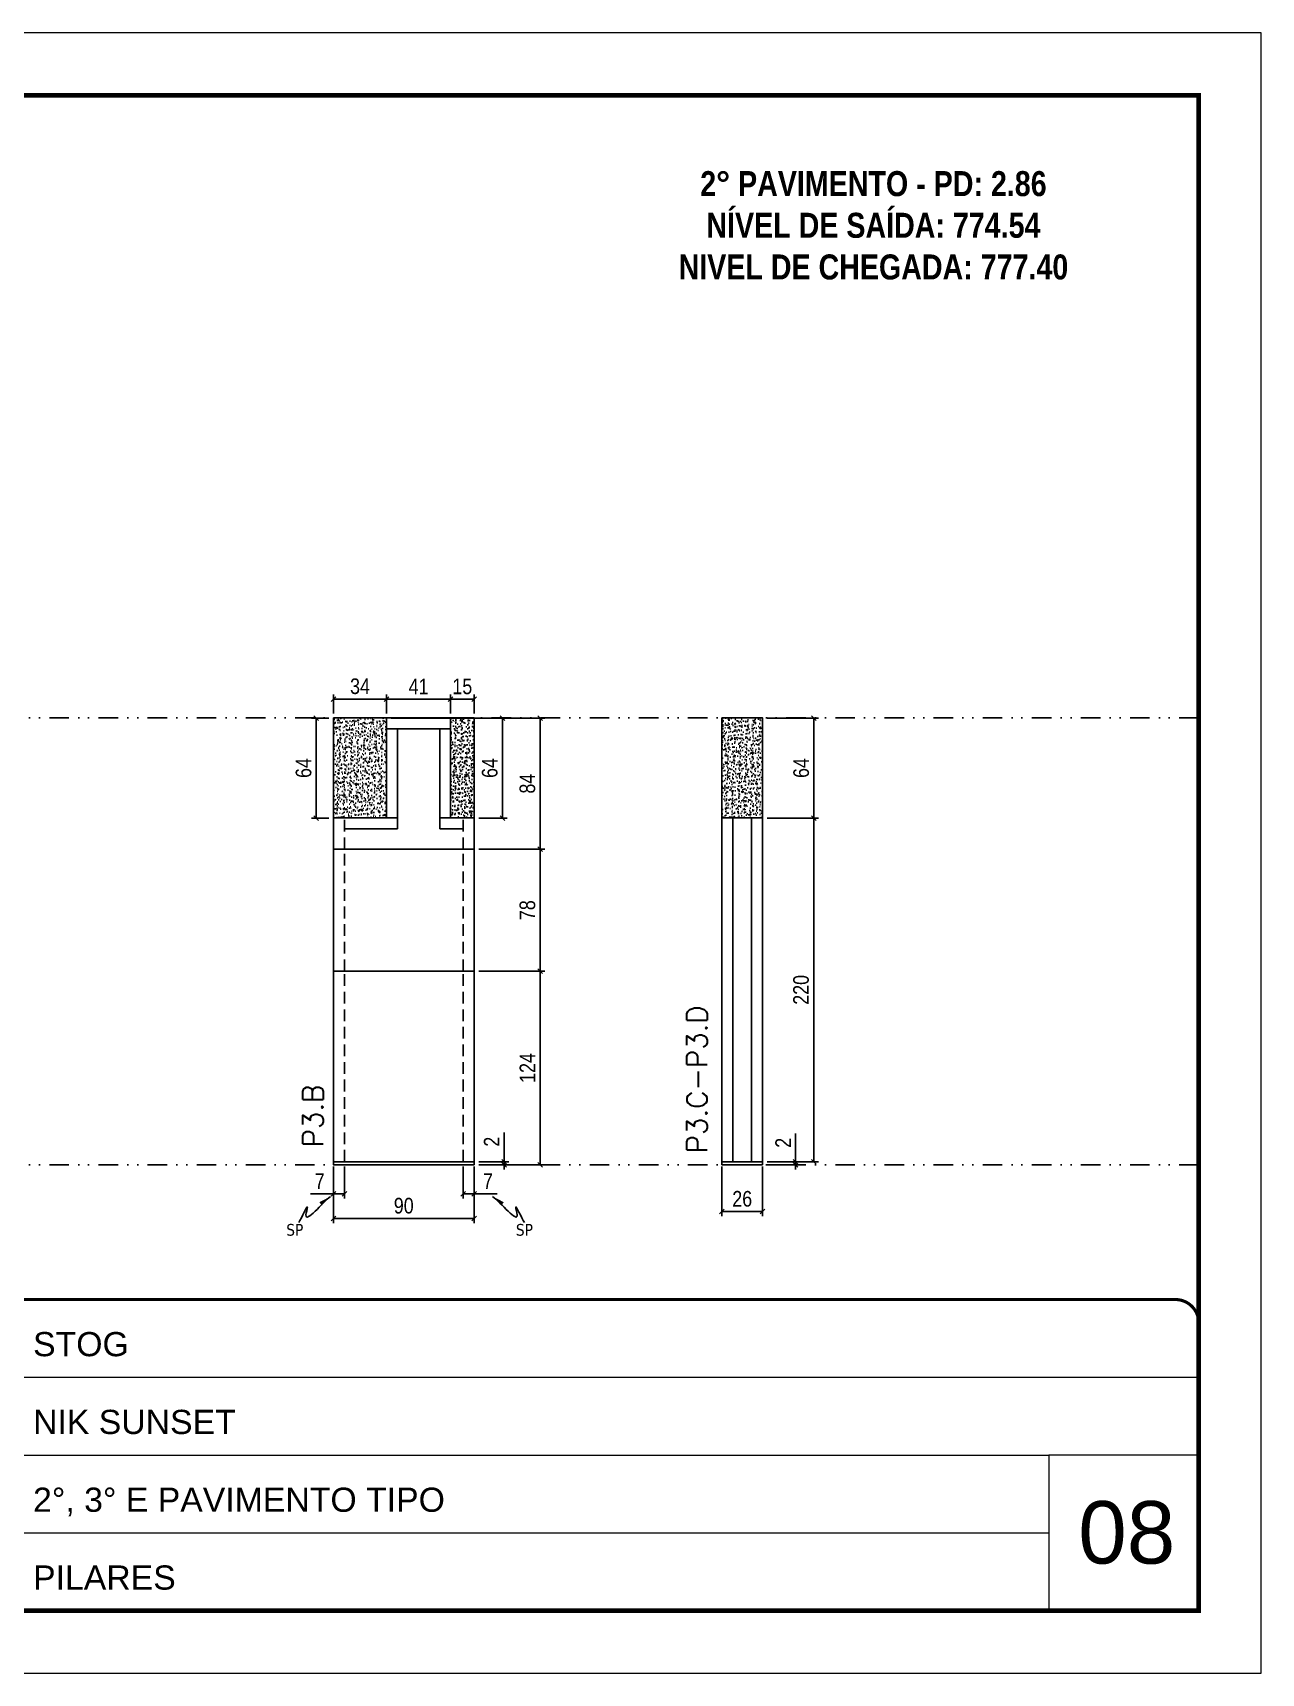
# Model space of a CAD drawing. Extents: x 808 to 7089, y -98 to 17032.
# Drawn here: x 6275 to 7062, y 14834 to 15884 of the extents above; entities that cross this region are included whole.
import ezdxf

# ---------------------------------------------------------------- set-up
doc = ezdxf.new("R2010")
doc.units = 0
for name, pattern in [('CONTINUO', [0]), ('DASHED', [0.75, 0.5, -0.25]), ('DIVIDE2', [0.625, 0.25, -0.125, 0, -0.125, 0, -0.125]), ('HIDDEN', [0.375, 0.25, -0.125])]:
    doc.linetypes.add(name, pattern=pattern)
for name, color, linetype, lineweight in [('CARIMBO', 255, 'Continuous', 9), ('Folhas', 255, 'Continuous', 9), ('SARRAFO DE PRESSAO', 251, 'DASHED', 9), ('Texto Seção', 7, 'Continuous', 15)]:
    doc.layers.add(name, color=color, linetype=linetype, lineweight=lineweight)
for name, color, linetype in [('COTA', 241, 'Continuous'), ('NOMENCLATURA', 7, 'Continuous'), ('Nível', 160, 'Continuous'), ('Painéis', 200, 'Continuous'), ('SARR_2.2x7', 40, 'Continuous'), ('Sarrafo de Pressão', 42, 'HIDDEN'), ('texto', 7, 'Continuous')]:
    doc.layers.add(name, color=color, linetype=linetype)
doc.styles.add('ARIAL', font='arial.ttf')
doc.styles.add('COTA TECNICA', font='techl___.ttf', dxfattribs={"height": 10})
doc.styles.add('COTA TECNICA-50', font='techl___.ttf', dxfattribs={"height": 10})
doc.styles.add('REGUA-120', font='ROMANS.shx', dxfattribs={"height": 15})
doc.styles.add('ROMANC', font='techb___.ttf', dxfattribs={"height": 2.5})
doc.styles.get("Standard").update_dxf_attribs({"font": 'arial.ttf'})
doc.dimstyles.new('COTA PAINEL-50', dxfattribs={"dimtxt": 10, "dimasz": 3, "dimexe": 3, "dimexo": 3, "dimgap": 3, "dimtad": 1, "dimdec": 1, "dimzin": 12, "dimdsep": 46, "dimtxsty": 'COTA TECNICA-50', "dimblk1": 'OBLIQUE', "dimblk2": 'OBLIQUE', "dimsah": 1, "dimcen": 0.9, "dimclrd": 4, "dimclre": 4, "dimclrt": 240, "dimadec": 1, "dimazin": 3, "dimtfac": 1, "dimtdec": 1, "dimtmove": 0, "dimatfit": 3, "dimfxl": 1, "dimtolj": 1, "dimtzin": 12, "dimarcsym": 0})
doc.dimstyles.new('PAINEL', dxfattribs={"dimtxt": 10, "dimasz": 3, "dimexe": 3, "dimexo": 3, "dimgap": 3, "dimtad": 1, "dimdec": 1, "dimzin": 12, "dimdsep": 46, "dimtxsty": 'COTA TECNICA', "dimblk1": 'OBLIQUE', "dimblk2": 'OBLIQUE', "dimsah": 1, "dimcen": 0.9, "dimclrd": 4, "dimclre": 4, "dimclrt": 240, "dimadec": 1, "dimazin": 3, "dimtfac": 1, "dimtdec": 1, "dimtmove": 0, "dimatfit": 3, "dimfxl": 1, "dimtolj": 1, "dimtzin": 12, "dimarcsym": 0})
doc.dimstyles.get("Standard").update_dxf_attribs({"dimtxt": 0.18, "dimasz": 0.18, "dimexe": 0.18, "dimexo": 0.0625, "dimgap": 0.09, "dimtad": 0, "dimtih": 1, "dimtoh": 1, "dimdec": 4, "dimzin": 0, "dimdsep": 46, "dimtxsty": 'Standard', "dimcen": 0.09, "dimadec": 0, "dimazin": 0, "dimtfac": 1, "dimtdec": 4, "dimtofl": 0, "dimtmove": 0, "dimatfit": 3, "dimfxl": 1, "dimtolj": 1, "dimtzin": 0, "dimarcsym": 0})

# ---------------------------------------------------------------- blocks, each defined once
blk = doc.blocks.new('9999999999')
at = {"color": 30, "linetype": 'CONTINUO'}
for p, q in [((98564.6, 34379.6), (99584, 34379.6)), ((98564.6, 34329.8), (99488, 34329.8)), ((99584, 34329.8), (99488, 34329.8)), ((99488, 34329.8), (99488, 34230.2)), ((98564.6, 34280), (99488, 34280))]:
    blk.add_line(p, q, dxfattribs=at)
at = {"color": 30, "linetype": 'CONTINUO', "const_width": 2}
blk.add_lwpolyline([(99584, 34230.2), (99584, 34414.4, 0.414214), (99569, 34429.4), (98229, 34429.4, 0.414214), (98214, 34414.4), (98214, 34245.2, 0.414214), (98229, 34230.2), (99584, 34230.2)], format="xyb", dxfattribs=at)
at = {"layer": 'Folhas'}
blk.add_lwpolyline([(98139, 34190.2), (99624, 34190.2), (99624, 35240.2), (98139, 35240.2)], close=True, dxfattribs=at)
at = {"layer": 'Folhas', "color": 30, "const_width": 3}
blk.add_lwpolyline([(98214, 34230.2), (99584, 34230.2), (99584, 35200.2), (98214, 35200.2)], close=True, dxfattribs=at)
at = {"color": 7, "linetype": 'Continuous', "ltscale": 5, "style": 'ARIAL'}
for s, height, p in [('STOG', 15.48, (98837.7, 34393.1)), ('NIK SUNSET', 15.48, (98837.7, 34343.3)), ('2°, 3° E PAVIMENTO TIPO', 15.483, (98837.7, 34293.5)), ('PILARES', 15.48, (98837.7, 34243.7))]:
    blk.add_text(s, height=height, dxfattribs=at).set_placement(p)
blk = doc.blocks.new('_Oblique')
at = {"color": 0, "linetype": 'ByBlock', "lineweight": -2}
blk.add_line((-0.5, -0.5), (0.5, 0.5), dxfattribs=at)
blk = doc.blocks.new('*D1462')
at = {"layer": 'COTA', "color": 4, "lineweight": -2, "transparency": 16777216}
for p, q in [((6716.4, 15158.3), (6716.4, 15126.4)), ((6742.4, 15158.3), (6742.4, 15126.4)), ((6716.4, 15129.4), (6742.4, 15129.4))]:
    blk.add_line(p, q, dxfattribs=at)
at = {"layer": 'Defpoints', "color": 0, "transparency": 16777216}
for p in [(6716.4, 15161.3), (6742.4, 15161.3), (6742.4, 15129.4)]:
    blk.add_point(p, dxfattribs=at)
at = {"layer": 'COTA', "color": 4, "lineweight": -2, "transparency": 16777216, "xscale": 3, "yscale": 3, "zscale": 3, "rotation": 180}
blk.add_blockref('_Oblique', (6716.4, 15129.4), dxfattribs=at)
at = {"layer": 'COTA', "color": 4, "lineweight": -2, "transparency": 16777216, "xscale": 3, "yscale": 3, "zscale": 3}
blk.add_blockref('_Oblique', (6742.4, 15129.4), dxfattribs=at)
at = {"layer": 'COTA', "color": 240, "transparency": 16777216, "insert": (6729.4, 15137.5), "char_height": 10, "attachment_point": 5, "style": 'COTA TECNICA'}
blk.add_mtext('\\A1;26', dxfattribs=at)
blk = doc.blocks.new('*D1463')
at = {"layer": 'COTA', "color": 4, "lineweight": -2, "transparency": 16777216}
for p, q in [((6745.4, 15381.3), (6778.2, 15381.3)), ((6775.2, 15161.3), (6775.2, 15381.3)), ((6745.4, 15161.3), (6778.2, 15161.3))]:
    blk.add_line(p, q, dxfattribs=at)
at = {"layer": 'Defpoints', "color": 0, "transparency": 16777216}
for p in [(6742.4, 15381.3), (6775.2, 15381.3), (6742.4, 15161.3)]:
    blk.add_point(p, dxfattribs=at)
at = {"layer": 'COTA', "color": 4, "lineweight": -2, "transparency": 16777216, "xscale": 3, "yscale": 3, "zscale": 3}
for p, rotation in [((6775.2, 15381.3), 90), ((6775.2, 15161.3), 270)]:
    blk.add_blockref('_Oblique', p, dxfattribs=dict(at, rotation=rotation))
at = {"layer": 'COTA', "color": 240, "transparency": 16777216, "insert": (6767.1, 15271.3), "char_height": 10, "attachment_point": 5, "rotation": 90, "style": 'COTA TECNICA'}
blk.add_mtext('\\A1;220', dxfattribs=at)
blk = doc.blocks.new('*D1464')
at = {"layer": 'COTA', "color": 4, "lineweight": -2, "transparency": 16777216}
for p, q in [((6763.6, 15161.3), (6763.6, 15179.4)), ((6745.4, 15161.3), (6766.6, 15161.3)), ((6745.4, 15159.3), (6766.6, 15159.3)), ((6763.6, 15159.3), (6763.6, 15161.3)), ((6763.6, 15159.3), (6763.6, 15156.3))]:
    blk.add_line(p, q, dxfattribs=at)
at = {"layer": 'Defpoints', "color": 0, "transparency": 16777216}
for p in [(6742.4, 15161.3), (6742.4, 15159.3), (6763.6, 15161.3)]:
    blk.add_point(p, dxfattribs=at)
at = {"layer": 'COTA', "color": 4, "lineweight": -2, "transparency": 16777216, "xscale": 3, "yscale": 3, "zscale": 3}
for p, rotation in [((6763.6, 15161.3), 270), ((6763.6, 15159.3), 90)]:
    blk.add_blockref('_Oblique', p, dxfattribs=dict(at, rotation=rotation))
at = {"layer": 'COTA', "color": 240, "transparency": 16777216, "insert": (6755.6, 15173.4), "char_height": 10, "attachment_point": 5, "rotation": 90, "style": 'COTA TECNICA-50'}
blk.add_mtext('\\A1;2', dxfattribs=at)
blk = doc.blocks.new('*D2008')
at = {"layer": 'COTA', "color": 4, "linetype": 'ByBlock', "lineweight": -2, "transparency": 16777216}
for p, q in [((6745.4, 15445.3), (6778.3, 15445.3)), ((6775.3, 15445.3), (6775.3, 15381.3)), ((6745.4, 15381.3), (6778.3, 15381.3))]:
    blk.add_line(p, q, dxfattribs=at)
at = {"layer": 'Defpoints', "color": 0, "linetype": 'ByBlock', "transparency": 16777216}
for p in [(6742.4, 15445.3), (6742.4, 15381.3), (6775.3, 15381.3)]:
    blk.add_point(p, dxfattribs=at)
at = {"layer": 'COTA', "color": 4, "linetype": 'ByBlock', "lineweight": -2, "transparency": 16777216, "xscale": 3, "yscale": 3, "zscale": 3}
for p, rotation in [((6775.3, 15445.3), 90), ((6775.3, 15381.3), 270)]:
    blk.add_blockref('_Oblique', p, dxfattribs=dict(at, rotation=rotation))
at = {"layer": 'COTA', "color": 240, "linetype": 'ByBlock', "transparency": 16777216, "insert": (6767.2, 15413.3), "char_height": 10, "attachment_point": 5, "rotation": 90, "style": 'COTA TECNICA'}
blk.add_mtext('\\A1;64', dxfattribs=at)
blk = doc.blocks.new('*D1377')
at = {"layer": 'COTA', "color": 4, "lineweight": -2, "transparency": 16777216}
for p, q in [((6467.7, 15158.3), (6467.7, 15122)), ((6557.7, 15158.3), (6557.7, 15122)), ((6467.7, 15125), (6557.7, 15125))]:
    blk.add_line(p, q, dxfattribs=at)
at = {"layer": 'Defpoints', "color": 0, "transparency": 16777216}
for p in [(6467.7, 15161.3), (6557.7, 15161.3), (6557.7, 15125)]:
    blk.add_point(p, dxfattribs=at)
at = {"layer": 'COTA', "color": 4, "lineweight": -2, "transparency": 16777216, "xscale": 3, "yscale": 3, "zscale": 3, "rotation": 180}
blk.add_blockref('_Oblique', (6467.7, 15125), dxfattribs=at)
at = {"layer": 'COTA', "color": 4, "lineweight": -2, "transparency": 16777216, "xscale": 3, "yscale": 3, "zscale": 3}
blk.add_blockref('_Oblique', (6557.7, 15125), dxfattribs=at)
at = {"layer": 'COTA', "color": 240, "transparency": 16777216, "insert": (6512.7, 15133.1), "char_height": 10, "attachment_point": 5, "style": 'COTA TECNICA'}
blk.add_mtext('\\A1;90', dxfattribs=at)
blk = doc.blocks.new('*D1378')
at = {"layer": 'COTA', "color": 4, "lineweight": -2, "transparency": 16777216}
for p, q in [((6550.7, 15158.3), (6550.7, 15137.8)), ((6557.7, 15156.3), (6557.7, 15137.8)), ((6550.7, 15140.8), (6557.7, 15140.8)), ((6557.7, 15140.8), (6572.5, 15140.8))]:
    blk.add_line(p, q, dxfattribs=at)
at = {"layer": 'Defpoints', "color": 0, "transparency": 16777216}
for p in [(6550.7, 15161.3), (6557.7, 15159.3), (6557.7, 15140.8)]:
    blk.add_point(p, dxfattribs=at)
at = {"layer": 'COTA', "color": 4, "lineweight": -2, "transparency": 16777216, "xscale": 3, "yscale": 3, "zscale": 3, "rotation": 180}
blk.add_blockref('_Oblique', (6550.7, 15140.8), dxfattribs=at)
at = {"layer": 'COTA', "color": 4, "lineweight": -2, "transparency": 16777216, "xscale": 3, "yscale": 3, "zscale": 3}
blk.add_blockref('_Oblique', (6557.7, 15140.8), dxfattribs=at)
at = {"layer": 'COTA', "color": 240, "transparency": 16777216, "insert": (6566.6, 15148.9), "char_height": 10, "attachment_point": 5, "style": 'COTA TECNICA-50'}
blk.add_mtext('\\A1;7', dxfattribs=at)
blk = doc.blocks.new('*D1379')
at = {"layer": 'COTA', "color": 4, "lineweight": -2, "transparency": 16777216}
for p, q in [((6467.7, 15156.3), (6467.7, 15137.8)), ((6474.7, 15158.3), (6474.7, 15137.8)), ((6467.7, 15140.8), (6453, 15140.8)), ((6474.7, 15140.8), (6467.7, 15140.8))]:
    blk.add_line(p, q, dxfattribs=at)
at = {"layer": 'Defpoints', "color": 0, "transparency": 16777216}
for p in [(6467.7, 15159.3), (6474.7, 15161.3), (6467.7, 15140.8)]:
    blk.add_point(p, dxfattribs=at)
at = {"layer": 'COTA', "color": 4, "lineweight": -2, "transparency": 16777216, "xscale": 3, "yscale": 3, "zscale": 3, "rotation": 180}
blk.add_blockref('_Oblique', (6467.7, 15140.8), dxfattribs=at)
at = {"layer": 'COTA', "color": 4, "lineweight": -2, "transparency": 16777216, "xscale": 3, "yscale": 3, "zscale": 3}
blk.add_blockref('_Oblique', (6474.7, 15140.8), dxfattribs=at)
at = {"layer": 'COTA', "color": 240, "transparency": 16777216, "insert": (6458.9, 15148.9), "char_height": 10, "attachment_point": 5, "style": 'COTA TECNICA-50'}
blk.add_mtext('\\A1;7', dxfattribs=at)
blk = doc.blocks.new('*D1380')
at = {"layer": 'COTA', "color": 4, "linetype": 'ByBlock', "lineweight": -2, "transparency": 16777216}
for p, q in [((6560.7, 15283.3), (6603, 15283.3)), ((6600, 15159.3), (6600, 15283.3)), ((6560.7, 15159.3), (6603, 15159.3))]:
    blk.add_line(p, q, dxfattribs=at)
at = {"layer": 'Defpoints', "color": 0, "linetype": 'ByBlock', "transparency": 16777216}
for p in [(6557.7, 15283.3), (6600, 15283.3), (6557.7, 15159.3)]:
    blk.add_point(p, dxfattribs=at)
at = {"layer": 'COTA', "color": 4, "linetype": 'ByBlock', "lineweight": -2, "transparency": 16777216, "xscale": 3, "yscale": 3, "zscale": 3}
for p, rotation in [((6600, 15283.3), 90), ((6600, 15159.3), 270)]:
    blk.add_blockref('_Oblique', p, dxfattribs=dict(at, rotation=rotation))
at = {"layer": 'COTA', "color": 240, "linetype": 'ByBlock', "transparency": 16777216, "insert": (6591.9, 15221.3), "char_height": 10, "attachment_point": 5, "rotation": 90, "style": 'COTA TECNICA'}
blk.add_mtext('\\A1;124', dxfattribs=at)
blk = doc.blocks.new('*D1381')
at = {"layer": 'COTA', "color": 4, "lineweight": -2, "transparency": 16777216}
for p, q in [((6577, 15161.3), (6577, 15180.1)), ((6560.7, 15161.3), (6580, 15161.3)), ((6560.7, 15159.3), (6580, 15159.3)), ((6577, 15159.3), (6577, 15161.3)), ((6577, 15159.3), (6577, 15156.3))]:
    blk.add_line(p, q, dxfattribs=at)
at = {"layer": 'Defpoints', "color": 0, "transparency": 16777216}
for p in [(6557.7, 15161.3), (6557.7, 15159.3), (6577, 15159.3)]:
    blk.add_point(p, dxfattribs=at)
at = {"layer": 'COTA', "color": 4, "lineweight": -2, "transparency": 16777216, "xscale": 3, "yscale": 3, "zscale": 3}
for p, rotation in [((6577, 15161.3), 270), ((6577, 15159.3), 90)]:
    blk.add_blockref('_Oblique', p, dxfattribs=dict(at, rotation=rotation))
at = {"layer": 'COTA', "color": 240, "transparency": 16777216, "insert": (6569, 15174.1), "char_height": 10, "attachment_point": 5, "rotation": 90, "style": 'COTA TECNICA-50'}
blk.add_mtext('\\A1;2', dxfattribs=at)
blk = doc.blocks.new('*D1382')
at = {"layer": 'COTA', "color": 4, "linetype": 'ByBlock', "lineweight": -2, "transparency": 16777216}
for p, q in [((6560.7, 15283.3), (6603, 15283.3)), ((6600, 15159.3), (6600, 15283.3)), ((6560.7, 15159.3), (6603, 15159.3))]:
    blk.add_line(p, q, dxfattribs=at)
at = {"layer": 'Defpoints', "color": 0, "linetype": 'ByBlock', "transparency": 16777216}
for p in [(6557.7, 15283.3), (6600, 15283.3), (6557.7, 15159.3)]:
    blk.add_point(p, dxfattribs=at)
at = {"layer": 'COTA', "color": 4, "linetype": 'ByBlock', "lineweight": -2, "transparency": 16777216, "xscale": 3, "yscale": 3, "zscale": 3}
for p, rotation in [((6600, 15283.3), 90), ((6600, 15159.3), 270)]:
    blk.add_blockref('_Oblique', p, dxfattribs=dict(at, rotation=rotation))
at = {"layer": 'COTA', "color": 240, "linetype": 'ByBlock', "transparency": 16777216, "insert": (6591.9, 15221.3), "char_height": 10, "attachment_point": 5, "rotation": 90, "style": 'COTA TECNICA'}
blk.add_mtext('\\A1;124', dxfattribs=at)
blk = doc.blocks.new('*D1383')
at = {"layer": 'COTA', "color": 4, "lineweight": -2, "transparency": 16777216}
for p, q in [((6467.7, 15448.3), (6467.7, 15460.4)), ((6501.7, 15457.4), (6467.7, 15457.4)), ((6501.7, 15448.3), (6501.7, 15460.4))]:
    blk.add_line(p, q, dxfattribs=at)
at = {"layer": 'Defpoints', "color": 0, "transparency": 16777216}
for p in [(6467.7, 15457.4), (6467.7, 15445.3), (6501.7, 15445.3)]:
    blk.add_point(p, dxfattribs=at)
at = {"layer": 'COTA', "color": 4, "lineweight": -2, "transparency": 16777216, "xscale": 3, "yscale": 3, "zscale": 3, "rotation": 180}
blk.add_blockref('_Oblique', (6467.7, 15457.4), dxfattribs=at)
at = {"layer": 'COTA', "color": 4, "lineweight": -2, "transparency": 16777216, "xscale": 3, "yscale": 3, "zscale": 3}
blk.add_blockref('_Oblique', (6501.7, 15457.4), dxfattribs=at)
at = {"layer": 'COTA', "color": 240, "transparency": 16777216, "insert": (6484.7, 15465.6), "char_height": 10, "attachment_point": 5, "style": 'COTA TECNICA-50'}
blk.add_mtext('\\A1;34', dxfattribs=at)
blk = doc.blocks.new('*D1384')
at = {"layer": 'COTA', "color": 4, "lineweight": -2, "transparency": 16777216}
for p, q in [((6526.7, 15445.3), (6603, 15445.3)), ((6600, 15445.3), (6600, 15361.3)), ((6560.7, 15361.3), (6603, 15361.3))]:
    blk.add_line(p, q, dxfattribs=at)
at = {"layer": 'Defpoints', "color": 0, "transparency": 16777216}
for p in [(6523.7, 15445.3), (6557.7, 15361.3), (6600, 15361.3)]:
    blk.add_point(p, dxfattribs=at)
at = {"layer": 'COTA', "color": 4, "lineweight": -2, "transparency": 16777216, "xscale": 3, "yscale": 3, "zscale": 3}
for p, rotation in [((6600, 15445.3), 90), ((6600, 15361.3), 270)]:
    blk.add_blockref('_Oblique', p, dxfattribs=dict(at, rotation=rotation))
at = {"layer": 'COTA', "color": 240, "transparency": 16777216, "insert": (6591.9, 15403.3), "char_height": 10, "attachment_point": 5, "rotation": 90, "style": 'COTA TECNICA'}
blk.add_mtext('\\A1;84', dxfattribs=at)
blk = doc.blocks.new('*D2009')
at = {"layer": 'COTA', "color": 4, "lineweight": -2, "transparency": 16777216}
for p, q in [((6560.7, 15361.3), (6603, 15361.3)), ((6600, 15361.3), (6600, 15283.3)), ((6560.7, 15283.3), (6603, 15283.3))]:
    blk.add_line(p, q, dxfattribs=at)
at = {"layer": 'Defpoints', "color": 0, "transparency": 16777216}
for p in [(6557.7, 15361.3), (6557.7, 15283.3), (6600, 15283.3)]:
    blk.add_point(p, dxfattribs=at)
at = {"layer": 'COTA', "color": 4, "lineweight": -2, "transparency": 16777216, "xscale": 3, "yscale": 3, "zscale": 3}
for p, rotation in [((6600, 15361.3), 90), ((6600, 15283.3), 270)]:
    blk.add_blockref('_Oblique', p, dxfattribs=dict(at, rotation=rotation))
at = {"layer": 'COTA', "color": 240, "transparency": 16777216, "insert": (6591.9, 15322.3), "char_height": 10, "attachment_point": 5, "rotation": 90, "style": 'COTA TECNICA'}
blk.add_mtext('\\A1;78', dxfattribs=at)
blk = doc.blocks.new('*D2010')
at = {"layer": 'COTA', "color": 4, "lineweight": -2, "transparency": 16777216}
for p, q in [((6504.7, 15445.3), (6578.9, 15445.3)), ((6575.9, 15445.3), (6575.9, 15381.3)), ((6560.7, 15381.3), (6578.9, 15381.3))]:
    blk.add_line(p, q, dxfattribs=at)
at = {"layer": 'Defpoints', "color": 0, "transparency": 16777216}
for p in [(6501.7, 15445.3), (6557.7, 15381.3), (6575.9, 15381.3)]:
    blk.add_point(p, dxfattribs=at)
at = {"layer": 'COTA', "color": 4, "lineweight": -2, "transparency": 16777216, "xscale": 3, "yscale": 3, "zscale": 3}
for p, rotation in [((6575.9, 15445.3), 90), ((6575.9, 15381.3), 270)]:
    blk.add_blockref('_Oblique', p, dxfattribs=dict(at, rotation=rotation))
at = {"layer": 'COTA', "color": 240, "transparency": 16777216, "insert": (6567.8, 15413.3), "char_height": 10, "attachment_point": 5, "rotation": 90, "style": 'COTA TECNICA'}
blk.add_mtext('\\A1;64', dxfattribs=at)
blk = doc.blocks.new('*D1385')
at = {"layer": 'COTA', "color": 4, "lineweight": -2, "transparency": 16777216}
for p, q in [((6542.7, 15448.3), (6542.7, 15460.4)), ((6542.7, 15457.4), (6557.7, 15457.4)), ((6557.7, 15448.3), (6557.7, 15460.4))]:
    blk.add_line(p, q, dxfattribs=at)
at = {"layer": 'Defpoints', "color": 0, "transparency": 16777216}
for p in [(6557.7, 15457.4), (6542.7, 15445.3), (6557.7, 15445.3)]:
    blk.add_point(p, dxfattribs=at)
at = {"layer": 'COTA', "color": 4, "lineweight": -2, "transparency": 16777216, "xscale": 3, "yscale": 3, "zscale": 3, "rotation": 180}
blk.add_blockref('_Oblique', (6542.7, 15457.4), dxfattribs=at)
at = {"layer": 'COTA', "color": 4, "lineweight": -2, "transparency": 16777216, "xscale": 3, "yscale": 3, "zscale": 3}
blk.add_blockref('_Oblique', (6557.7, 15457.4), dxfattribs=at)
at = {"layer": 'COTA', "color": 240, "transparency": 16777216, "insert": (6550.2, 15465.5), "char_height": 10, "attachment_point": 5, "style": 'COTA TECNICA'}
blk.add_mtext('\\A1;15', dxfattribs=at)
blk = doc.blocks.new('*D2011')
at = {"layer": 'COTA', "color": 4, "lineweight": -2, "transparency": 16777216}
for p, q in [((6501.7, 15448.3), (6501.7, 15460.4)), ((6542.7, 15457.4), (6501.7, 15457.4)), ((6542.7, 15448.3), (6542.7, 15460.4))]:
    blk.add_line(p, q, dxfattribs=at)
at = {"layer": 'Defpoints', "color": 0, "transparency": 16777216}
for p in [(6501.7, 15457.4), (6501.7, 15445.3), (6542.7, 15445.3)]:
    blk.add_point(p, dxfattribs=at)
at = {"layer": 'COTA', "color": 4, "lineweight": -2, "transparency": 16777216, "xscale": 3, "yscale": 3, "zscale": 3, "rotation": 180}
blk.add_blockref('_Oblique', (6501.7, 15457.4), dxfattribs=at)
at = {"layer": 'COTA', "color": 4, "lineweight": -2, "transparency": 16777216, "xscale": 3, "yscale": 3, "zscale": 3}
blk.add_blockref('_Oblique', (6542.7, 15457.4), dxfattribs=at)
at = {"layer": 'COTA', "color": 240, "transparency": 16777216, "insert": (6522.2, 15465.5), "char_height": 10, "attachment_point": 5, "style": 'COTA TECNICA'}
blk.add_mtext('\\A1;41', dxfattribs=at)
blk = doc.blocks.new('*D2076')
at = {"layer": 'COTA', "color": 4, "lineweight": -2, "transparency": 16777216}
for p, q in [((6464.7, 15445.3), (6453.7, 15445.3)), ((6456.7, 15381.3), (6456.7, 15445.3)), ((6464.7, 15381.3), (6453.7, 15381.3))]:
    blk.add_line(p, q, dxfattribs=at)
at = {"layer": 'Defpoints', "color": 0, "transparency": 16777216}
for p in [(6456.7, 15445.3), (6467.7, 15445.3), (6467.7, 15381.3)]:
    blk.add_point(p, dxfattribs=at)
at = {"layer": 'COTA', "color": 4, "lineweight": -2, "transparency": 16777216, "xscale": 3, "yscale": 3, "zscale": 3}
for p, rotation in [((6456.7, 15445.3), 90), ((6456.7, 15381.3), 270)]:
    blk.add_blockref('_Oblique', p, dxfattribs=dict(at, rotation=rotation))
at = {"layer": 'COTA', "color": 240, "transparency": 16777216, "insert": (6448.6, 15413.3), "char_height": 10, "attachment_point": 5, "rotation": 90, "style": 'COTA TECNICA'}
blk.add_mtext('\\A1;64', dxfattribs=at)

msp = doc.modelspace()

# ---------------------------------------------------------------- hatches: boundary and pattern name
at = {"layer": 'COTA', "linetype": 'ByBlock'}
h = msp.add_hatch(dxfattribs=at)
h.set_pattern_fill('AR-CONC', color=256, scale=0.03)
h.paths.add_polyline_path([(6501.72, 15445.32), (6467.72, 15445.32), (6467.72, 15381.32), (6501.72, 15381.32)])
h = msp.add_hatch(dxfattribs=at)
h.set_pattern_fill('AR-CONC', color=256, scale=0.03)
h.paths.add_polyline_path([(6557.72, 15445.32), (6542.72, 15445.32), (6542.72, 15381.32), (6557.72, 15381.32)])
h = msp.add_hatch(dxfattribs=at)
h.set_pattern_fill('AR-CONC', color=256, scale=0.03)
h.set_pattern_definition([(50, (-2372.708, 11333.3474), (5.46554, -0.4781726), [0.5715, -6.2865]), (355, (-2372.708, 11333.3474), (-1.0573026, 5.7317054), [0.4572, -5.0292175]), (100.451445, (-2372.2527, 11333.3076), (4.4082374, 5.2535326), [0.4857003, -5.3427073]), (46.1842, (-2372.708, 11334.8714), (8.132371, -1.26127), [0.85725, -9.42975]), (96.63556, (-2372.0305, 11334.766), (7.122124, 7.422784), [0.728551, -8.014068]), (351.18415, (-2372.708, 11334.871), (7.122124, 7.422784), [0.685799, -7.543792]), (21, (-2371.946, 11334.4904), (4.5484317, -3.067956), [0.5715, -6.2865]), (326, (-2371.946, 11334.4904), (1.854061, 5.525639), [0.4572, -5.0292]), (71.451445, (-2371.567, 11334.235), (6.4024926, 2.457683), [0.4857003, -5.342698]), (37.5, (-2372.7081, 11333.3474), (0.0926581, 2.53665117), [0, -4.96824, 0, -5.1054, 0, -5.04825]), (7.5, (-2372.7081, 11333.3474), (2.0045899, 3.00541724), [0, -2.91084, 0, -4.85394, 0, -1.92405]), (327.5, (-2374.4074, 11333.3474), (4.06771786, -0.1718623), [0, -1.905, 0, -5.9436, 0, -7.8867]), (317.5, (-2375.1694, 11333.3474), (4.4438754, 0.7627947), [0, -2.4765, 0, -3.94716, 0, -5.6007])])
h.paths.add_polyline_path([(6742.41, 15445.34), (6716.41, 15445.34), (6716.41, 15381.32), (6742.41, 15381.32)])

# ---------------------------------------------------------------- linework, layer by layer
for p, q in [((6467.72, 15381.32), (6467.72, 15445.32)), ((6501.72, 15445.32), (6467.72, 15445.32)), ((6557.72, 15445.32), (6542.72, 15445.32)), ((6557.72, 15445.32), (6557.72, 15445.32)), ((6557.72, 15381.32), (6557.72, 15445.32)), ((6557.72, 15381.32), (6557.72, 15381.32))]:
    msp.add_line(p, q, dxfattribs=at)
msp.add_lwpolyline([(6716.41, 15381.32), (6742.41, 15381.32), (6742.41, 15445.34), (6716.41, 15445.34)], close=True, dxfattribs=at)
at = {"layer": 'Nível', "color": 4, "linetype": 'DIVIDE2', "ltscale": 50}
for p, q in [((5971.34, 15445.32), (7021.67, 15445.32)), ((5971.34, 15159.32), (7021.67, 15159.32))]:
    msp.add_line(p, q, dxfattribs=at)
at = {"layer": 'Painéis'}
for p, q in [((6542.72, 15445.32), (6501.72, 15445.32)), ((6501.72, 15445.32), (6501.72, 15381.32)), ((6542.72, 15445.32), (6542.72, 15381.32)), ((6501.72, 15381.32), (6467.72, 15381.32)), ((6467.72, 15381.32), (6467.72, 15283.32)), ((6542.72, 15381.32), (6557.72, 15381.32)), ((6557.72, 15283.32), (6557.72, 15381.32)), ((6716.41, 15381.32), (6716.41, 15161.32)), ((6716.41, 15381.32), (6742.41, 15381.32)), ((6716.41, 15381.32), (6742.41, 15381.32)), ((6742.41, 15381.32), (6742.41, 15161.32)), ((6557.72, 15361.32), (6467.72, 15361.32)), ((6716.41, 15161.32), (6742.41, 15161.32)), ((6716.41, 15161.32), (6742.41, 15161.32)), ((6716.41, 15159.32), (6716.41, 15161.32)), ((6742.41, 15159.32), (6716.41, 15159.32)), ((6742.41, 15161.32), (6742.41, 15159.32))]:
    msp.add_line(p, q, dxfattribs=at)
for points in [[(6557.72, 15283.32), (6467.72, 15283.32), (6467.72, 15161.32), (6557.72, 15161.32)], [(6557.72, 15159.32), (6467.72, 15159.32), (6467.72, 15161.32), (6557.72, 15161.32)]]:
    msp.add_lwpolyline(points, close=True, dxfattribs=at)
at = {"layer": 'SARR_2.2x7'}
for p, q in [((6542.72, 15438.32), (6501.72, 15438.32)), ((6508.72, 15381.32), (6508.72, 15438.32)), ((6535.72, 15381.32), (6535.72, 15438.32)), ((6508.72, 15374.32), (6474.72, 15374.32)), ((6508.72, 15381.32), (6501.72, 15381.32)), ((6508.72, 15381.32), (6508.72, 15374.32)), ((6535.72, 15381.32), (6542.72, 15381.32)), ((6535.72, 15381.32), (6535.72, 15374.32)), ((6535.72, 15374.32), (6550.72, 15374.32)), ((6723.41, 15381.32), (6723.41, 15161.32)), ((6735.41, 15381.32), (6735.41, 15161.32))]:
    msp.add_line(p, q, dxfattribs=at)
at = {"layer": 'Sarrafo de Pressão', "ltscale": 30}
for p, q in [((6474.72, 15361.32), (6474.72, 15381.32)), ((6550.72, 15361.32), (6550.72, 15381.32)), ((6474.72, 15283.32), (6474.72, 15361.32)), ((6550.72, 15283.32), (6550.72, 15361.32)), ((6474.72, 15161.32), (6474.72, 15283.32)), ((6550.72, 15161.32), (6550.72, 15283.32))]:
    msp.add_line(p, q, dxfattribs=at)

# ---------------------------------------------------------------- block references
at = {"layer": 'SARRAFO DE PRESSAO', "color": 6, "linetype": 'ByBlock'}
msp.add_blockref('9999999999', (-92562.31, -19356.3), dxfattribs=at)

# ---------------------------------------------------------------- texts
at = {"layer": 'CARIMBO', "style": 'ARIAL'}
msp.add_text('08', height=40, dxfattribs=at).set_placement((6944.53, 14904.05))
at = {"layer": 'NOMENCLATURA', "color": 2, "insert": (6813.41, 15822.04), "char_height": 16, "attachment_point": 2, "style": 'ROMANC'}
msp.add_mtext_dynamic_manual_height_columns('\\P2° PAVIMENTO - PD: 2.86\\PNÍVEL DE SAÍDA: 774.54\\PNIVEL DE CHEGADA: 777.40', width=328.3607, gutter_width=1, heights=[0], dxfattribs=at)
at = {"layer": 'texto', "color": 0, "char_height": 7.5, "attachment_point": 5}
for insert in [(6442.95, 15117.64), (6589.97, 15117.64)]:
    msp.add_mtext('{\\fTahoma|b0|i0|c0|p34;\\C4;SP}', dxfattribs=dict(at, insert=insert))
at = {"layer": 'Texto Seção', "char_height": 13, "width": 285.3299, "attachment_point": 7, "rotation": 90, "style": 'REGUA-120'}
for s, insert in [('P3.C-P3.D', (6706.96, 15166.73)), ('P3.B', (6461.04, 15170.57))]:
    msp.add_mtext(s, dxfattribs=dict(at, insert=insert))

# ---------------------------------------------------------------- dimensions: what is measured, and where the dimension line sits
at = {"layer": 'COTA'}
for base, p1, p2, angle, dimstyle, picture, middle in [((6467.72, 15457.41), (6501.72, 15445.32), (6467.72, 15445.32), 180, 'COTA PAINEL-50', '*D1383', (6484.72, 15465.63)), ((6501.72, 15457.41), (6542.72, 15445.32), (6501.72, 15445.32), 180, 'PAINEL', '*D2011', (6522.22, 15465.48)), ((6456.73, 15445.32), (6467.72, 15381.32), (6467.72, 15445.32), 90, 'PAINEL', '*D2076', (6448.63, 15413.32)), ((6575.9, 15381.32), (6501.72, 15445.32), (6557.72, 15381.32), 90, 'PAINEL', '*D2010', (6567.8, 15413.32)), ((6599.95, 15361.32), (6523.72, 15445.32), (6557.72, 15361.32), 90, 'PAINEL', '*D1384', (6591.86, 15403.32)), ((6599.95, 15283.32), (6557.72, 15361.32), (6557.72, 15283.32), 90, 'PAINEL', '*D2009', (6591.86, 15322.32)), ((6467.72, 15140.81), (6474.72, 15161.32), (6467.72, 15159.32), 180, 'COTA PAINEL-50', '*D1379', (6458.86, 15148.88))]:
    dim = msp.add_linear_dim(base=base, p1=p1, p2=p2, angle=angle, dimstyle=dimstyle, dxfattribs=at)
    dim.commit()
    dim.dimension.update_dxf_attribs({"geometry": picture, "text_midpoint": middle})
for base, p1, p2, angle, dimstyle, picture, middle in [((6557.72, 15457.41), (6542.72, 15445.32), (6557.72, 15445.32), 180, 'PAINEL', '*D1385', (6550.22, 15457.41)), ((6576.98, 15159.32), (6557.72, 15161.32), (6557.72, 15159.32), 90, 'COTA PAINEL-50', '*D1381', (6576.98, 15174.06)), ((6763.61, 15161.32), (6742.41, 15159.32), (6742.41, 15161.32), 90, 'COTA PAINEL-50', '*D1464', (6763.61, 15173.37))]:
    dim = msp.add_linear_dim(base=base, p1=p1, p2=p2, angle=angle, dimstyle=dimstyle, dxfattribs=at)
    dim.commit()
    dim.dimension.update_dxf_attribs({"geometry": picture, "text_midpoint": middle, "dimtype": 160})
at = {"layer": 'COTA', "linetype": 'ByBlock'}
dim = msp.add_linear_dim(base=(6775.27, 15381.32), p1=(6742.41, 15445.34), p2=(6742.41, 15381.32), angle=90, dimstyle='PAINEL', dxfattribs=at)
dim.commit()
dim.dimension.update_dxf_attribs({"geometry": '*D2008', "text_midpoint": (6767.17, 15413.33)})
at = {"layer": 'COTA'}
dim = msp.add_linear_dim(base=(6775.23, 15381.32), p1=(6742.41, 15161.32), p2=(6742.41, 15381.32), angle=90, dimstyle='PAINEL', override={"dimarcsym": 2}, dxfattribs=at)
dim.commit()
dim.dimension.update_dxf_attribs({"geometry": '*D1463', "text_midpoint": (6767.13, 15271.32)})
at = {"layer": 'COTA', "linetype": 'ByBlock'}
for picture in ['*D1380', '*D1382']:
    dim = msp.add_aligned_dim(p1=(6557.72, 15159.32), p2=(6557.72, 15283.32), distance=-42.23, dimstyle='PAINEL', dxfattribs=at)
    dim.commit()
    dim.dimension.update_dxf_attribs({"geometry": picture, "text_midpoint": (6591.88, 15221.32)})
at = {"layer": 'COTA'}
for base, p1, p2, picture, middle in [((6557.72, 15124.95), (6467.72, 15161.32), (6557.72, 15161.32), '*D1377', (6512.72, 15133.09)), ((6742.41, 15129.42), (6716.41, 15161.32), (6742.41, 15161.32), '*D1462', (6729.41, 15137.52))]:
    dim = msp.add_linear_dim(base=base, p1=p1, p2=p2, dimstyle='PAINEL', override={"dimarcsym": 2}, dxfattribs=at)
    dim.commit()
    dim.dimension.update_dxf_attribs({"geometry": picture, "text_midpoint": middle})
dim = msp.add_linear_dim(base=(6557.72, 15140.81), p1=(6550.72, 15161.32), p2=(6557.72, 15159.32), dimstyle='COTA PAINEL-50', dxfattribs=at)
dim.commit()
dim.dimension.update_dxf_attribs({"geometry": '*D1378', "text_midpoint": (6566.59, 15148.88)})

# ---------------------------------------------------------------- leaders
at = {"layer": 'COTA', "path_type": 1}
for points in [[(6465.89, 15139.13), (6450.11, 15127.3), (6451.03, 15132.11), (6445.48, 15122.33)], [(6569.55, 15139.13), (6585.34, 15127.3), (6584.41, 15132.11), (6589.96, 15122.33)]]:
    msp.add_leader(points, dimstyle='Standard', override={"dimasz": 8}, dxfattribs=at)

doc.saveas('drawing.dxf')
